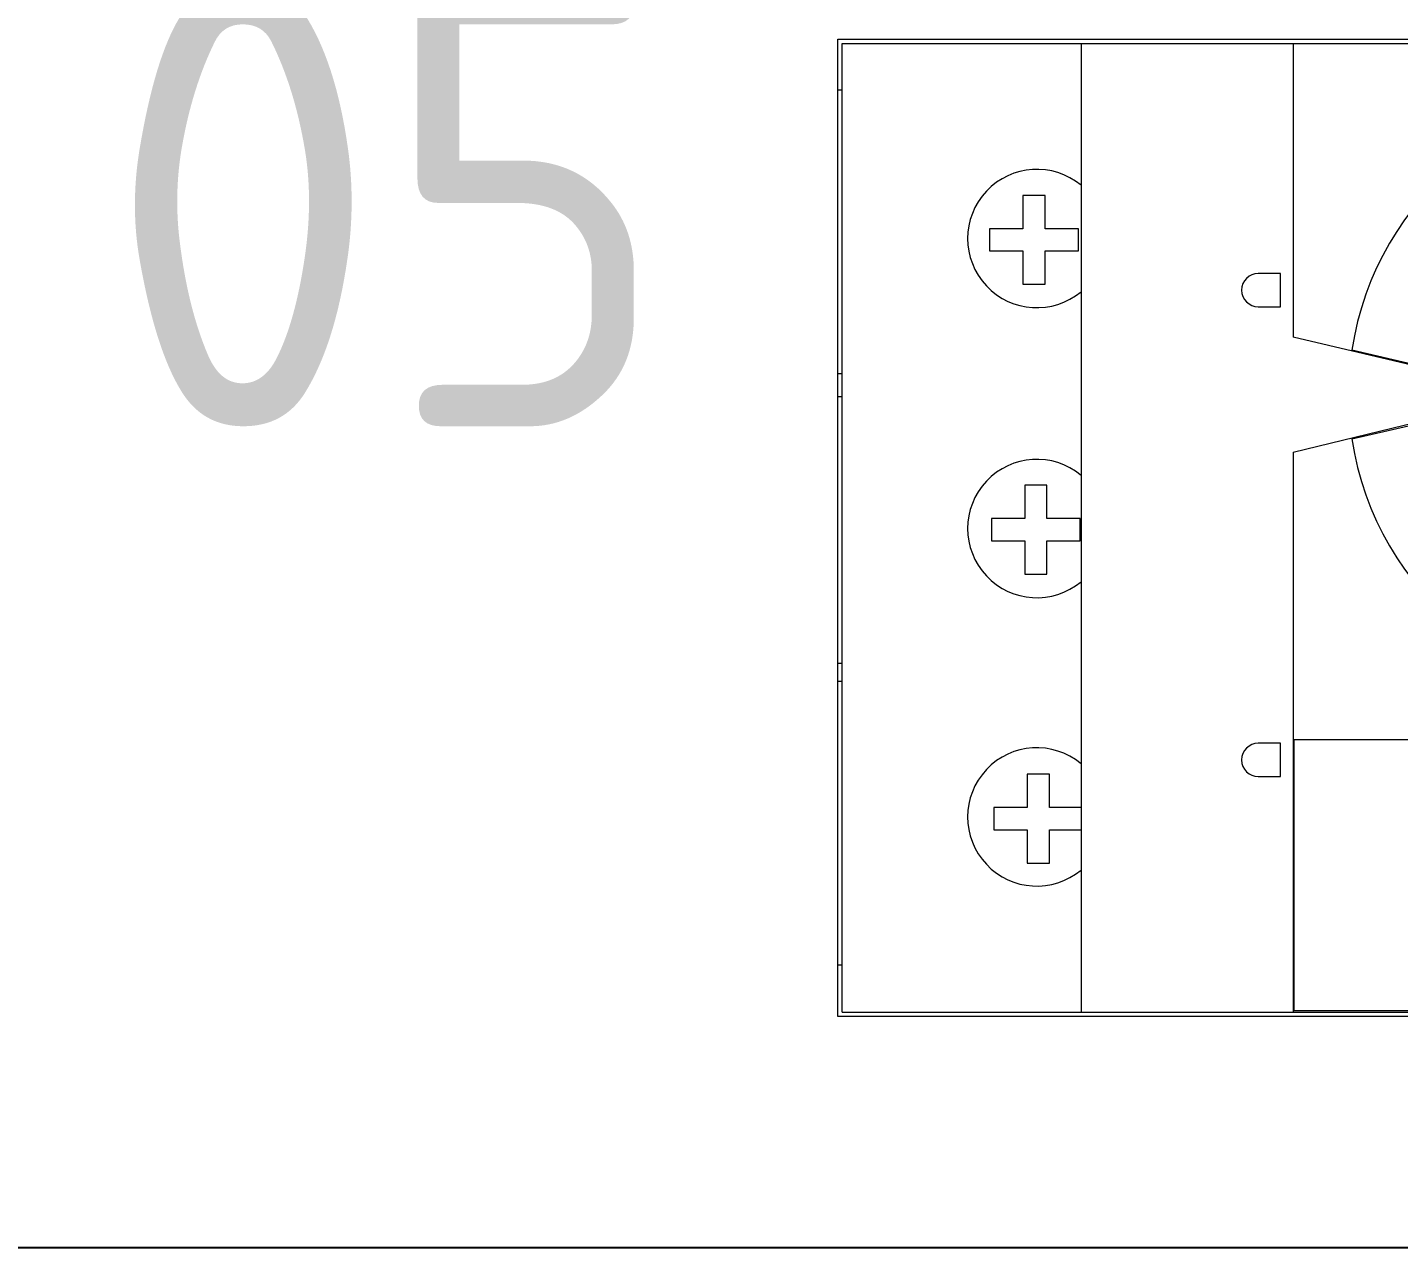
# Model space of a CAD drawing. Header units: millimetres. Extents: x 0 to 69574, y -5 to 41746.
# Drawn here: x 45364.8 to 45426.5, y 20219.4 to 20274.3 of the extents above; entities that cross this region are included whole.
import ezdxf
from ezdxf.enums import TextEntityAlignment as Align

# ---------------------------------------------------------------- set-up
doc = ezdxf.new("R2010")
doc.units = ezdxf.units.MM
doc.set_wipeout_variables(frame=1)
doc.layers.add('000-PI-Oprema', color=30, linetype='Continuous', lineweight=5)
doc.layers.add('000-PI_TEXT', color=7, linetype='Continuous')
doc.layers.add('002-PI-Kabelska kanalica', color=150, linetype='Continuous')
doc.styles.add('PI0', font='isocpeur.ttf', dxfattribs={"width": 0.9})

# ---------------------------------------------------------------- blocks, each defined once
blk = doc.blocks.new('*U1086')
at = {"layer": '002-PI-Kabelska kanalica'}
blk.add_line((-20, -100), (-20, 470), dxfattribs=at)
blk = doc.blocks.new('GV2P04')
at = {"ltscale": 0.25}
blk.add_wipeout([(44692.174, 32178.545), (44736.174, 32178.545), (44736.174, 32090.045), (44692.174, 32090.045)], dxfattribs=at).dxf.layer = '000-PI-Oprema'
at = {"layer": '000-PI-Oprema'}
for p, q in [((44692.174, 32090.045), (44692.174, 32178.545)), ((44692.174, 32178.545), (44736.174, 32178.545)), ((44692.374, 32178.345), (44692.374, 32090.245)), ((44692.374, 32178.345), (44735.974, 32178.345)), ((44694.496, 32178.545), (44694.496, 32178.345)), ((44707.264, 32178.345), (44707.264, 32178.545)), ((44708.078, 32178.545), (44708.078, 32178.345)), ((44720.09, 32178.545), (44720.09, 32178.345)), ((44721.119, 32178.545), (44721.119, 32178.345)), ((44733.887, 32178.545), (44733.887, 32178.345)), ((44735.974, 32178.345), (44735.974, 32090.245)), ((44736.174, 32178.545), (44736.174, 32090.045)), ((44700.578, 32171.519), (44700.578, 32170.019)), ((44701.578, 32171.519), (44700.578, 32171.519)), ((44701.578, 32170.019), (44701.578, 32171.519)), ((44713.59, 32171.632), (44713.59, 32170.132)), ((44714.59, 32171.632), (44713.59, 32171.632)), ((44714.59, 32170.132), (44714.59, 32171.632)), ((44726.638, 32171.711), (44726.638, 32170.211)), ((44727.638, 32171.711), (44726.638, 32171.711)), ((44727.638, 32170.211), (44727.638, 32171.711)), ((44712.09, 32170.132), (44712.09, 32169.132)), ((44713.59, 32170.132), (44712.09, 32170.132)), ((44716.09, 32170.132), (44714.59, 32170.132)), ((44716.09, 32169.132), (44716.09, 32170.132)), ((44725.138, 32170.211), (44725.138, 32169.211)), ((44726.638, 32170.211), (44725.138, 32170.211)), ((44729.138, 32170.211), (44727.638, 32170.211)), ((44729.138, 32169.211), (44729.138, 32170.211)), ((44699.078, 32170.019), (44699.078, 32169.019)), ((44700.578, 32170.019), (44699.078, 32170.019)), ((44703.078, 32170.019), (44701.578, 32170.019)), ((44703.078, 32169.019), (44703.078, 32170.019)), ((44699.078, 32169.019), (44700.578, 32169.019)), ((44700.578, 32169.019), (44700.578, 32167.595)), ((44701.578, 32167.595), (44701.578, 32169.019)), ((44701.578, 32169.019), (44703.078, 32169.019)), ((44712.09, 32169.132), (44713.59, 32169.132)), ((44713.59, 32169.132), (44713.59, 32167.632)), ((44714.59, 32167.632), (44714.59, 32169.132)), ((44714.59, 32169.132), (44716.09, 32169.132)), ((44725.138, 32169.211), (44726.638, 32169.211)), ((44726.638, 32169.211), (44726.638, 32167.711)), ((44727.638, 32167.711), (44727.638, 32169.211)), ((44727.638, 32169.211), (44729.138, 32169.211)), ((44726.638, 32167.711), (44727.638, 32167.711)), ((44735.974, 32167.595), (44692.374, 32167.595)), ((44713.59, 32167.632), (44714.59, 32167.632)), ((44702.974, 32159.611), (44702.974, 32158.611)), ((44704.474, 32158.611), (44704.474, 32159.611)), ((44724.124, 32159.611), (44724.124, 32158.611)), ((44725.624, 32158.611), (44725.624, 32159.611)), ((44702.974, 32158.611), (44704.474, 32158.611)), ((44724.124, 32158.611), (44725.624, 32158.611)), ((44717.573, 32158.045), (44692.374, 32158.045)), ((44692.443, 32157.995), (44692.443, 32128.045)), ((44692.443, 32157.995), (44704.624, 32157.995)), ((44704.624, 32128.045), (44704.624, 32157.995)), ((44717.573, 32158.045), (44719.101, 32151.818)), ((44721.289, 32151.813), (44722.761, 32158.045)), ((44735.974, 32158.045), (44722.761, 32158.045)), ((44718.174, 32155.396), (44719.021, 32151.774)), ((44721.327, 32151.774), (44722.174, 32155.396))]:
    blk.add_line(p, q, dxfattribs=at)
for centre, radius, start, end in [((44701.161, 32169.586), 3.114, 320.25329, 219.74671), ((44714.143, 32169.586), 3.114, 320.25329, 219.74671), ((44727.198, 32169.586), 3.114, 320.25329, 219.74671), ((44703.724, 32159.611), 0.75, 0, 180), ((44724.874, 32159.611), 0.75, 0, 180), ((44720.174, 32142.045), 13.5, 98.51962, 81.48038)]:
    blk.add_arc(centre, radius, start, end, dxfattribs=at)

msp = doc.modelspace()

# ---------------------------------------------------------------- linework, layer by layer
at = {"layer": '000-PI-Oprema', "ltscale": 0.25}
msp.add_line((45368.282, 20219.402), (45522.683, 20219.406), dxfattribs=at)

# ---------------------------------------------------------------- block references
at = {"rotation": 270}
msp.add_blockref('*U1086', (45450.483, 20199.404), dxfattribs=at)
at = {"layer": '000-PI-Oprema', "rotation": 90}
msp.add_blockref('GV2P04', (77579.79, -24462.373), dxfattribs=at)

# ---------------------------------------------------------------- texts
at = {"layer": '000-PI_TEXT', "style": 'PI0', "width": 0.9}
msp.add_text('-Q 342 05', height=20, dxfattribs=at).set_placement((45336.325, 20266.407), align=Align.MIDDLE)

doc.saveas('drawing.dxf')
